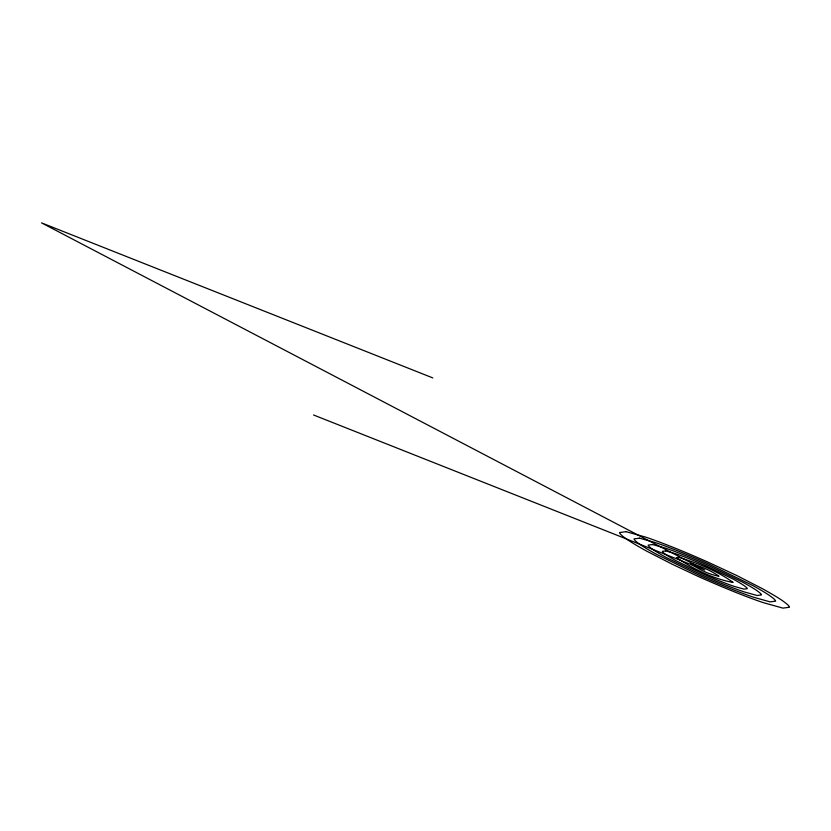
<?xml version="1.0" encoding="UTF-8"?>
<svg xmlns="http://www.w3.org/2000/svg" width="831" height="831" viewBox="0 0 831 831"><rect width="100%" height="100%" fill="white"/><g stroke="black" fill="none" stroke-linecap="round" stroke-linejoin="round"><path stroke-width="1.25" d="M432.816 377.918L41.55 222.874L704.813 570.014L313.557 414.981M626.107 531.674L619.583 532.546A176.38 10.149 25.3 0 0 626.262 538.893A112.611 6.482 25.3 0 0 646.965 551.285L672.269 564.27L699.557 577.067A119.581 6.887 25.3 0 0 737.159 592.95A176.38 10.149 25.3 0 0 763.554 602.724L782.927 608.126L789.45 607.243A176.38 10.149 25.3 0 0 782.771 600.906A112.611 6.482 25.3 0 0 762.069 588.514L736.765 575.519L707.285 561.808A112.611 6.482 25.3 0 0 671.874 546.84A176.38 10.149 25.3 0 0 645.479 537.065L626.107 531.674M639.475 538.156L634.043 538.893A146.983 8.466 25.3 0 0 639.61 544.18A93.851 5.402 25.3 0 0 656.854 554.506L700.689 575.987A99.647 5.734 25.3 0 0 732.018 589.221A146.983 8.466 25.3 0 0 754.008 597.375L770.16 601.873L775.593 601.145A146.983 8.466 25.3 0 0 770.025 595.858A93.851 5.402 25.3 0 0 752.782 585.533L707.119 563.273A93.851 5.402 25.3 0 0 677.618 550.808A146.983 8.466 25.3 0 0 655.628 542.653L639.475 538.156M652.543 544.534L648.19 545.115A117.587 6.773 25.3 0 0 652.647 549.343A75.081 4.321 25.3 0 0 666.452 557.601L701.509 574.792A79.714 4.591 25.3 0 0 726.574 585.388A117.587 6.773 25.3 0 0 744.171 591.901L757.093 595.495L761.435 594.913A117.587 6.773 25.3 0 0 756.989 590.685A75.081 4.321 25.3 0 0 743.184 582.427L706.662 564.623A75.081 4.321 25.3 0 0 683.061 554.651A117.587 6.773 25.3 0 0 665.465 548.128L652.543 544.534M665.61 550.901L662.349 551.337A88.19 5.079 25.3 0 0 665.693 554.516A56.311 3.241 25.3 0 0 676.039 560.707L702.34 573.598A59.79 3.438 25.3 0 0 721.142 581.544A88.19 5.079 25.3 0 0 734.334 586.437L744.025 589.127L747.287 588.691A88.19 5.079 25.3 0 0 743.942 585.523A56.311 3.241 25.3 0 0 733.596 579.321L706.205 565.973A56.311 3.241 25.3 0 0 688.494 558.494A88.19 5.079 25.3 0 0 675.302 553.602L665.61 550.901M678.678 557.269L676.507 557.57C693.324 569.017 713.164 578.854 733.129 582.469C716.997 570.689 697.676 563.231 678.678 557.269M691.745 563.647L690.665 563.792C699.068 569.515 708.988 574.439 718.971 576.236C710.91 570.357 701.25 566.628 691.745 563.647"/></g></svg>
